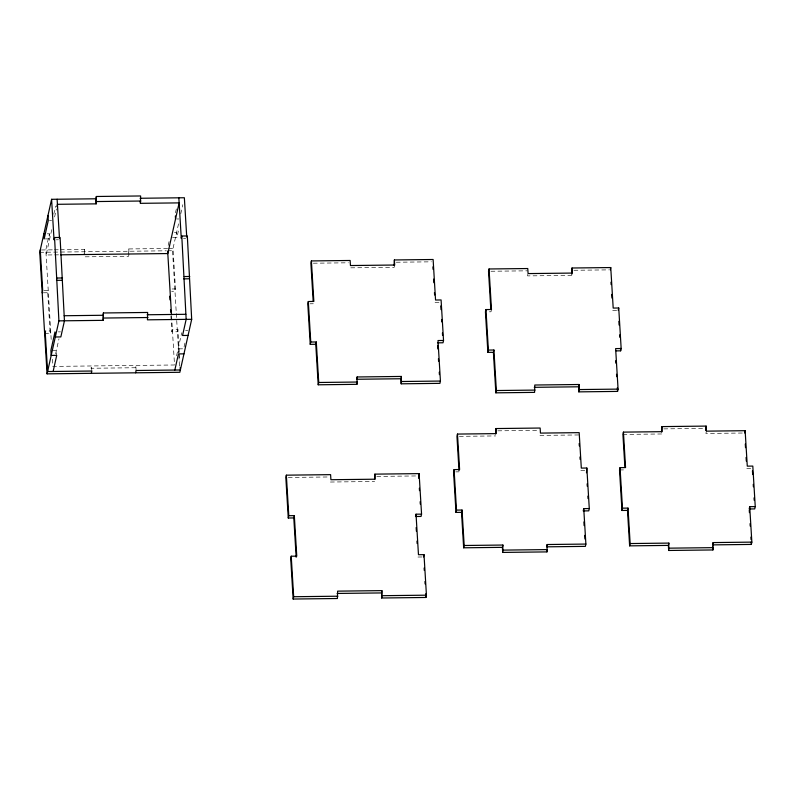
<?xml version="1.0" encoding="UTF-8"?>
<svg xmlns="http://www.w3.org/2000/svg" width="795" height="795" viewBox="0 0 795 795"><rect width="100%" height="100%" fill="white"/><g stroke="black" fill="none" stroke-linecap="round" stroke-linejoin="round"><path stroke-width="0.6" stroke-dasharray="3.98 2.98" d="M47.193 233.819L49.399 233.8L45.802 249.918L51.337 341.959M53.782 214.213L55.58 206.153M51.764 229.646L46.1 254.986L53.364 254.897M54.597 216.975L56.405 208.916M44.629 333.324L50.164 333.264L47.72 292.749L48.237 290.443L43.814 290.493M50.164 333.264L50.681 330.959L45.146 331.028M55.65 353.745L58.989 338.769M60.321 249.749L84.518 249.471L84.131 253.794M169.047 241.581L167.507 248.497L128.78 248.944L128.452 254.291M129.088 254.012L128.571 256.318L84.31 256.835M175.486 212.792L176.768 207.028M179.471 366.147L172.525 250.733L178.955 221.934M180.763 213.875L182.82 204.663M172.525 237.417L176.947 237.367L178.746 229.308M168.61 248.477L173.032 248.428L175.476 288.943L174.96 291.248L171.641 291.288M177.921 329.468L177.404 331.773L171.869 331.833L172.386 329.528L177.921 329.468L179.322 352.791M176.579 355.772L181.727 332.737M184.947 343.033L183.655 348.796L178.13 348.856L178.368 352.91M394.688 265.023L394.181 267.329L349.919 267.845M491.489 309.503L490.972 311.799L485.437 311.869M706.417 431.148L705.9 433.454L743.414 433.017M49.399 220.483L51.615 220.463M176.639 218.993L178.855 218.963M174.433 232.329L176.639 232.299L176.947 237.367M45.285 238.917L49.707 238.858L49.399 233.8M56.246 239.802L58.462 239.772M183.486 238.311L185.702 238.281M41.37 249.978L53.056 249.839M54.269 249.819L59.108 249.769M39.75 252.293L166.374 250.803M167.556 250.793L172.525 250.733M54.577 254.887L59.416 254.827M313.309 263.205L348.409 262.797M396.288 262.231L431.387 261.823M490.952 271.254L527.254 270.827M573.93 270.28L609.03 269.873M571.814 275.378L527.562 275.895L527.433 273.868M172.157 288.983L175.476 288.943M43.298 292.798L47.72 292.749M310.01 303.789L313.329 303.75M435.034 302.319L440.569 302.259M612.677 310.378L617.099 310.318M58.323 331.883L60.539 331.863M185.563 330.392L187.779 330.362M51.993 350.337L56.415 350.287L56.723 355.355M497.829 430.83L538.404 430.353M663.795 428.883L704.37 428.406M459.371 436.346L495.683 435.928M539.934 435.402L578.661 434.954M622.922 434.428L661.649 433.971M455.774 471.872L459.093 471.833M580.797 470.401L585.219 470.352M619.524 469.944L625.059 469.885M746.763 468.454L751.186 468.404M288.287 477.447L328.862 476.97M376.8 476.414L417.375 475.937M330.392 482.028L374.654 481.502M417.951 557.027L422.374 556.967M179.402 354.023L179.839 361.387M171.571 316.022L174.522 364.984L52.818 366.416L52.371 359.082M170.905 315.873L171.869 331.833M128.78 248.944L128.959 251.985M136.104 370.5L135.796 365.442L135.279 367.737L91.028 368.264L91.544 365.958L91.842 371.026M84.518 249.471L84.767 253.516"/><path stroke-width="1.19" d="M60.629 254.817L167.805 253.555L179.133 202.884L140.417 203.331L140.626 195.968L96.364 196.484L95.847 198.79L51.596 199.306L39.75 252.293L47.074 373.849L179.849 372.289L191.684 319.302L187.322 235.966L181.787 236.026L181.27 238.331L178.835 197.816M56.912 206.611L57.429 204.305L96.155 203.858L96.364 196.484M42.195 292.808L42.701 290.503L40.267 249.988M53.116 371.474L56.723 355.355L51.188 355.415L50.89 350.356L55.004 331.922L55.312 336.991L60.847 336.921L64.445 320.802L60.082 237.457L54.547 237.526L54.03 239.822L51.596 199.306M44.629 333.324L45.146 331.028L47.591 371.543L91.842 371.026L91.326 373.322M47.074 373.849L58.919 320.862L54.547 237.526M58.919 320.862L103.171 320.345L103.38 312.972L147.641 312.455L147.433 319.828L191.684 319.302M103.171 320.345L103.38 312.972M135.587 372.805L136.104 370.5L180.356 369.983L180.207 367.529M188.087 335.43L182.552 335.49L186.159 319.371L181.787 236.026M174.83 370.053L178.428 353.924L183.963 353.854M437.479 342.844L443.014 342.774L443.531 340.469L441.086 299.953L435.551 300.023L433.116 259.498L394.39 259.955L394.688 265.023L350.436 265.54L350.128 260.472L311.401 260.929L310.895 263.234L313.18 301.305M311.401 260.929L313.846 301.444L308.311 301.514L307.794 303.819L310.239 344.334L315.774 344.275L316.291 341.969L310.756 342.029L310.239 344.334M421.559 514.136L416.024 514.196L415.507 516.502L421.042 516.442L421.559 514.136L419.114 473.621L374.862 474.138L375.161 479.206L330.909 479.723L330.601 474.655L286.349 475.172L285.832 477.477L288.267 518.002L293.802 517.933L294.319 515.627L288.784 515.697L288.267 518.002M443.531 340.469L437.995 340.538L440.43 381.053L439.923 383.359L401.197 383.816L401.405 376.442L357.144 376.969L356.935 384.333L318.209 384.79L318.725 382.484L316.291 341.969M294.319 515.627L296.764 556.152L291.228 556.212L290.712 558.517L293.156 599.032L337.408 598.516L337.617 591.142L381.878 590.625L381.67 597.999L425.921 597.472L426.438 595.177L424.003 554.652L418.468 554.721L416.024 514.196M293.156 599.032L293.673 596.727L291.228 556.212M357.144 376.969L356.637 379.265L400.889 378.748L401.405 376.442M394.39 259.955L394.052 265.301M374.862 474.138L374.524 479.474M381.67 597.999L381.878 590.625M419.114 473.621L418.746 478.381M423.487 556.957L424.003 554.652M616.224 350.883L620.647 350.824L621.163 348.528L618.729 308.003L613.193 308.072L610.749 267.557L572.022 268.004L572.33 273.073L528.079 273.589L527.771 268.531L489.044 268.978L488.528 271.284L490.823 309.344M589.284 508.552L583.749 508.621L583.242 510.917L588.767 510.857L589.284 508.552L586.849 468.036L581.314 468.096L579.177 432.649L540.451 433.096L540.143 428.038L495.891 428.555L496.189 433.623L457.473 434.07L456.956 436.375L459.013 470.61M489.044 268.978L491.489 309.503L485.954 309.563L485.437 311.869L487.882 352.384L493.407 352.324L493.924 350.019L488.398 350.078L487.882 352.384M457.473 434.07L459.609 469.527L454.074 469.597L453.557 471.892L456.002 512.417L461.527 512.348L462.044 510.042L456.509 510.112L456.002 512.417M621.163 348.528L615.638 348.588L618.073 389.113L617.556 391.408L578.83 391.865L579.048 384.502L534.787 385.019L534.578 392.382L495.851 392.839L496.368 390.534L493.924 350.019M464.181 545.499L502.907 545.042L502.39 547.348L463.664 547.805L464.181 545.499L462.044 510.042M495.891 428.555L495.553 433.901M583.749 508.621L585.885 544.068L547.169 544.525L546.95 551.899L502.698 552.416L502.907 545.042M572.022 268.004L571.754 274.364M578.83 391.865L579.048 384.502M547.169 544.525L546.652 546.831L585.378 546.374L585.885 544.068M610.232 269.853L610.749 267.557M618.212 310.308L618.729 308.003M586.849 468.036L586.481 472.796M755.25 506.604L749.715 506.673L749.198 508.969L754.733 508.909L755.25 506.604L752.805 466.089L747.28 466.148L745.144 430.701L706.417 431.148L706.109 426.09L661.857 426.607L662.156 431.675L623.429 432.122L622.922 434.428L624.91 467.44M623.429 432.122L625.566 467.579L620.04 467.649L619.524 469.944L621.968 510.469L627.494 510.4L628.01 508.094L622.475 508.164L621.968 510.469M630.147 543.551L668.873 543.094L668.356 545.4L629.63 545.857L630.147 543.551L628.01 508.094M661.857 426.607L661.519 431.953M749.715 506.673L751.851 542.12L713.125 542.578L712.916 549.951L668.665 550.468L668.873 543.094M706.109 426.09L705.721 430.413M713.125 542.578L712.618 544.883L751.335 544.426L751.851 542.12M744.627 432.997L745.144 430.701M140.109 198.273L184.361 197.746L186.736 237.039M96.672 201.552L140.924 201.026M56.992 278.041L62.527 277.972M184.231 276.551L189.757 276.481M56.475 280.347L62.01 280.277M183.715 278.856L189.25 278.787M64.147 315.734L102.863 315.277M147.125 314.76L185.851 314.303M103.688 318.04L147.95 317.523M318.725 382.484L357.452 382.027M401.714 381.511L440.43 381.053M534.27 387.324L578.531 386.797M496.368 390.534L535.095 390.087M579.346 389.56L618.073 389.113M503.215 550.11L547.467 549.593M669.181 548.162L713.433 547.646M337.11 593.448L381.361 592.931M293.673 596.727L337.925 596.21M382.186 595.694L426.438 595.177M752.438 470.849L752.666 474.526M753.253 484.354L753.402 486.808M754.067 497.859L754.216 500.313M745.293 444.007L745.511 447.674M746.098 457.453L746.316 461.12M749.278 510.191L749.427 512.646M750.082 523.647L750.232 526.091M750.897 537.092L751.046 539.537M751.195 541.981L751.335 544.426M712.737 546.91L712.916 549.951M668.356 545.4L668.665 550.468M618.878 321.359L619.096 325.046M619.693 334.864L619.842 337.319M620.497 348.369L620.647 350.824M627.494 510.4L629.63 545.857M610.977 282.136L611.126 284.59M611.713 294.408L611.941 298.095M615.708 360.711L615.857 363.176M616.523 374.226L616.672 376.681M617.337 387.731L617.556 391.408M620.04 467.649L622.475 508.164M587.147 483.847L587.286 486.302M587.883 496.12L588.032 498.574M579.177 443.511L579.326 445.955M579.982 456.956L580.131 459.401M583.898 521.927L584.126 525.594M584.713 535.373L584.931 539.04M546.831 549.872L546.95 551.899M493.407 352.324L495.851 392.839M502.39 547.348L502.698 552.416M485.954 309.563L488.398 350.078M461.527 512.348L463.664 547.805M454.074 469.597L456.509 510.112M440.788 305.946L441.016 309.623M441.603 319.451L441.752 321.905M442.418 332.956L442.567 335.411M432.897 266.872L433.046 269.316M433.643 279.095L433.861 282.762M434.448 292.54L434.597 294.985M437.628 345.288L437.846 348.955M438.433 358.734L438.582 361.178M439.247 372.179L439.397 374.624M419.343 488.2L419.492 490.654M420.158 501.705L420.307 504.159M424.152 568.008L424.301 570.462M424.967 581.513L425.116 583.967M425.703 593.795L425.921 597.472M416.173 527.552L416.401 531.239M416.987 541.057L417.137 543.512M400.889 378.748L401.197 383.816M356.816 382.306L356.935 384.333M315.774 344.275L318.209 384.79M308.311 301.514L310.756 342.029M293.802 517.933L296.167 557.225M286.349 475.172L288.784 515.697M175.347 215.962L175.536 219.003M167.685 251.528L171.501 314.8M169.723 296.227L169.951 299.914M170.537 309.732L170.686 312.187M140.288 201.304L140.417 203.331M95.847 198.79L96.155 203.858M57.121 199.247L59.496 238.54M47.988 215.435L48.296 220.493L44.172 238.927L43.874 233.859"/></g></svg>
